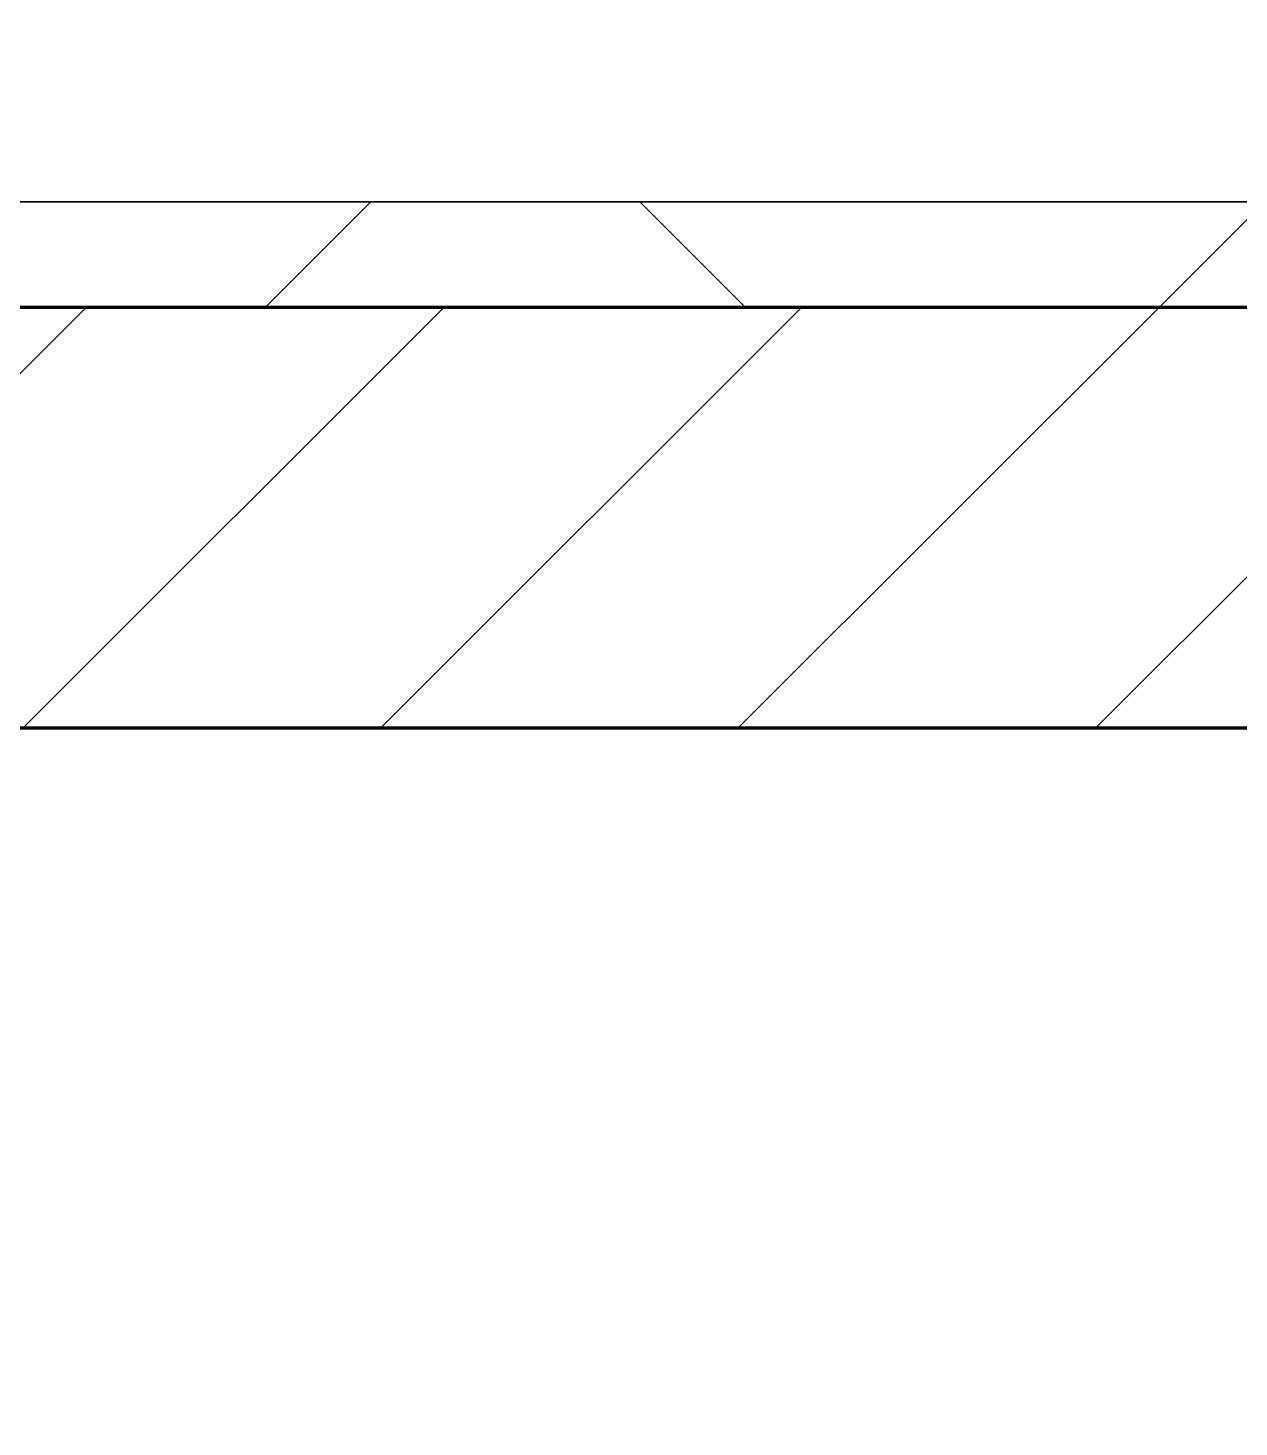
# Model space of a CAD drawing. Header units: millimetres. Extents: x -678720 to -601931, y -306 to 39239.
# Drawn here: x -667594 to -667019, y 3597 to 4262 of the extents above; entities that cross this region are included whole.
import ezdxf
from ezdxf.xclip import XClip

# ---------------------------------------------------------------- set-up
doc = ezdxf.new("R2010")
doc.units = ezdxf.units.MM
doc.header["$XCLIPFRAME"] = 0
for name, color, linetype, lineweight in [('A-GLAZ-CURT', 2, 'Continuous', 9), ('A-WALL', 5, 'Continuous', 35), ('A-WALL-FNSH', 2, 'Continuous', 35), ('A-WALL-PATT', 1, 'Continuous', 35)]:
    doc.layers.add(name, color=color, linetype=linetype, lineweight=lineweight)
doc.layers.add('A11_ALU.SOLID SHEET', color=2, linetype='Continuous')

# ---------------------------------------------------------------- blocks, each defined once
blk = doc.blocks.new('PPLS-PP19_Custom Tile Pattern - Custom Tile Pattern-V106-4234-01 ENLARGED MULTI-PURPOSE LEVEL - REFLECTED CEILING PLAN - SHEET 5')
at = {"layer": 'A-GLAZ-CURT'}
for p, q in [((-300, 0), (300, 0)), ((300, 0), (-300, 0)), ((230.06, 0), (300, 0)), ((-300, -50), (300, -50)), ((300, -50), (-300, -50))]:
    blk.add_line(p, q, dxfattribs=at)
for points, knots in [([(300, 0), (286.53, 0), (254.22, 0), (207.11, 0), (177.41, 0), (159.34, 0), (158.33, 0), (158.3, 0)], [-285.253232, -285.253232, -285.253232, -285.253232, -244.693688, -187.987675, -143.776725, -129.632772, -123.352749, -123.352749, -123.352749, -123.352749]), ([(171.51, 0), (176.48, 0), (193.23, 0), (201.73, 0), (208.81, 0), (213.9, 0), (241.96, 0), (266.73, 0), (281.71, 0), (291.71, 0), (296.52, 0), (297.86, 0), (298.09, 0)], [-7971.819559, -7971.819559, -7971.819559, -7971.819559, -7784.112253, -7606.717214, -7289.299508, -7042.621073, -6582.165592, -6068.460911, -5766.029927, -5566.724884, -5280.360606, -5199.253518, -5199.253518, -5199.253518, -5199.253518]), ([(300, 0), (288.22, 0), (262, 0), (230.43, 0), (219.94, 0), (219.02, 0)], [-12528.858583, -12528.858583, -12528.858583, -12528.858583, -11905.454923, -11162.864862, -10856.732305, -10856.732305, -10856.732305, -10856.732305]), ([(284.76, 0), (284.76, 0), (285.09, 0), (287.47, 0), (293.59, 0), (297.76, 0), (300, 0)], [-4110.630118, -4110.630118, -4110.630118, -4110.630118, -4053.389046, -3959.664717, -3862.421465, -3746.95702, -3746.95702, -3746.95702, -3746.95702]), ([(297.38, 0), (295.84, 0), (291.62, 0), (285.38, 0), (284.87, 0)], [-4803.172655, -4803.172655, -4803.172655, -4803.172655, -4358.271401, -4143.037883, -4143.037883, -4143.037883, -4143.037883])]:
    blk.add_open_spline(points, degree=3, knots=knots, dxfattribs=at)
blk = doc.blocks.new('PPLS-PP19_Custom Tile Pattern - Custom Tile Pattern-V107-4234-01 ENLARGED MULTI-PURPOSE LEVEL - REFLECTED CEILING PLAN - SHEET 5')
at = {"layer": 'A-GLAZ-CURT'}
for p, q in [((-300, 0), (300, 0)), ((300, 0), (-300, 0)), ((-293.07, 0), (-275.75, 0)), ((-275.75, 0), (-293.07, 0)), ((-222.32, 0), (-218.66, 0)), ((-218.66, 0), (-222.32, 0)), ((-218.23, 0), (-205, 0)), ((-205, 0), (-218.23, 0)), ((195.99, 0), (213.31, 0)), ((213.31, 0), (195.99, 0)), ((230.06, 0), (300, 0)), ((-300, -50), (300, -50)), ((300, -50), (-300, -50))]:
    blk.add_line(p, q, dxfattribs=at)
at = {"layer": 'A-GLAZ-CURT', "flags": 128}
for points in [[(-300, 0), (-291.56, 0), (-283.3, 0), (-275.2, 0), (-267.26, 0), (-259.45, 0), (-251.77, 0), (-244.2, 0), (-236.74, 0), (-229.36, 0), (-222.06, 0), (-214.83, 0), (-207.71, 0), (-200.76, 0), (-194.02, 0), (-187.54, 0), (-181.38, 0), (-175.58, 0), (-170.25, 0), (-165.64, 0), (-162.01, 0), (-159.53, 0), (-157.46, 0), (-154.52, 0), (-149.42, 0), (-141.84, 0), (-132.81, 0), (-126.08, 0)], [(-125.17, 0), (-128.55, 0), (-134.16, 0), (-140.03, 0), (-145.5, 0), (-150.63, 0), (-155.53, 0), (-160.27, 0), (-164.95, 0), (-169.65, 0), (-174.47, 0), (-179.49, 0), (-184.81, 0), (-190.44, 0), (-196.37, 0), (-202.58, 0), (-209.04, 0), (-215.73, 0), (-222.63, 0), (-229.72, 0), (-236.97, 0), (-244.39, 0), (-251.96, 0), (-259.67, 0), (-267.51, 0), (-275.48, 0), (-283.55, 0), (-291.73, 0), (-300, 0)]]:
    blk.add_lwpolyline(points, dxfattribs=at)
at = {"layer": 'A-GLAZ-CURT'}
for points, knots in [([(-300, 0), (-284.65, 0), (-236.57, 0), (-174.61, 0), (-129.95, 0), (-110.8, 0), (-99.5, 0), (-91.46, 0)], [-5323.127839, -5323.127839, -5323.127839, -5323.127839, -4502.809032, -2700.551212, -1002.059161, -460.363443, 0, 0, 0, 0]), ([(-152.67, 0), (-171.19, 0), (-210.79, 0), (-262.56, 0), (-294.48, 0), (-300, 0)], [-16636.165947, -16636.165947, -16636.165947, -16636.165947, -15131.813646, -13729.592194, -13439.944408, -13439.944408, -13439.944408, -13439.944408]), ([(-218.21, 0), (-224.36, 0), (-236.26, 0), (-255.22, 0), (-262.59, 0), (-264.9, 0), (-265.4, 0)], [-1182.137915, -1182.137915, -1182.137915, -1182.137915, -858.079193, -543.655514, -208.940337, 0, 0, 0, 0]), ([(-258.6, 0), (-257.91, 0), (-254.26, 0), (-241.25, 0), (-228.24, 0), (-220.2, 0), (-219.1, 0)], [-5722.54675, -5722.54675, -5722.54675, -5722.54675, -5657.471696, -5413.335975, -5017.494783, -4954.41967, -4954.41967, -4954.41967, -4954.41967]), ([(-133.82, 0), (-135.51, 0), (-137.8, 0), (-149.31, 0), (-162.01, 0), (-177.91, 0), (-199.46, 0), (-216.65, 0), (-231.26, 0), (-233.46, 0), (-234, 0)], [-2731.647847, -2731.647847, -2731.647847, -2731.647847, -2418.507304, -2308.929706, -2113.765672, -1763.376603, -1422.553702, -978.033455, -846.069444, -682.911962, -682.911962, -682.911962, -682.911962]), ([(-233.49, 0), (-233.44, 0), (-232.38, 0), (-230.74, 0), (-225.3, 0), (-223.63, 0)], [-455.274641, -455.274641, -455.274641, -455.274641, -440.605512, -119.536984, 0, 0, 0, 0]), ([(-218.24, 0), (-215.15, 0), (-204.12, 0), (-188.58, 0), (-169.12, 0), (-158.12, 0), (-152.29, 0)], [-5346.850737, -5346.850737, -5346.850737, -5346.850737, -5161.076232, -4739.070012, -4465.409639, -4154.080255, -4154.080255, -4154.080255, -4154.080255]), ([(-137.88, 0), (-140.56, 0), (-147.66, 0), (-147.69, 0), (-158.72, 0), (-174.02, 0), (-185.59, 0), (-202.81, 0), (-213.56, 0), (-217.46, 0)], [-3187.727384, -3187.727384, -3187.727384, -3187.727384, -2919.378265, -2477.344047, -2237.412286, -2029.680487, -1755.085331, -1400.429864, -1195.397769, -1195.397769, -1195.397769, -1195.397769]), ([(-217.07, 0), (-215.6, 0), (-211.14, 0), (-200.2, 0), (-185.8, 0), (-171.77, 0), (-158.7, 0), (-157.22, 0)], [-4916.013316, -4916.013316, -4916.013316, -4916.013316, -4832.723979, -4666.091899, -4349.945572, -4000.813434, -3840.635403, -3840.635403, -3840.635403, -3840.635403]), ([(-86.78, 0), (-99.82, 0), (-121.1, 0), (-146.27, 0), (-152.29, 0)], [-18766.980307, -18766.980307, -18766.980307, -18766.980307, -17136.203329, -16646.574146, -16646.574146, -16646.574146, -16646.574146]), ([(-152.29, 0), (-150.98, 0), (-147.68, 0), (-143.57, 0), (-138.62, 0)], [-3493.133875, -3493.133875, -3493.133875, -3493.133875, -3371.022232, -3227.460399, -3227.460399, -3227.460399, -3227.460399]), ([(-152.01, 0), (-146.22, 0), (-136.84, 0), (-127.33, 0), (-124.19, 0), (-123.43, 0), (-123.28, 0)], [-4149.119819, -4149.119819, -4149.119819, -4149.119819, -3839.893365, -3647.167523, -3488.92562, -3439.852845, -3439.852845, -3439.852845, -3439.852845]), ([(-118.78, 0), (-121.86, 0), (-126.28, 0), (-136.96, 0), (-147.46, 0), (-150.03, 0), (-150.57, 0)], [-5938.474035, -5938.474035, -5938.474035, -5938.474035, -5700.061948, -5508.838257, -5298.784692, -5196.16478, -5196.16478, -5196.16478, -5196.16478]), ([(-150.34, 0), (-150.07, 0), (-147.75, 0), (-142.6, 0), (-127.26, 0), (-107.3, 0), (-90.42, 0), (-75.26, 0), (-68.41, 0), (-65.12, 0), (-63.63, 0)], [-4948.728362, -4948.728362, -4948.728362, -4948.728362, -4883.323924, -4440.880425, -4054.690705, -3793.097032, -3402.597032, -3144.956779, -3050.982048, -2969.237017, -2969.237017, -2969.237017, -2969.237017]), ([(-26.75, 0), (-27.82, 0), (-36.18, 0), (-53.55, 0), (-78.2, 0), (-110.94, 0), (-130.52, 0), (-147.74, 0), (-149.07, 0)], [-8718.362214, -8718.362214, -8718.362214, -8718.362214, -8532.293389, -8073.216054, -7508.296369, -7004.680444, -6449.282163, -6277.220794, -6277.220794, -6277.220794, -6277.220794]), ([(-148.23, 0), (-146.94, 0), (-140.15, 0), (-137.28, 0), (-133.93, 0), (-128.78, 0), (-126.5, 0)], [-6162.058746, -6162.058746, -6162.058746, -6162.058746, -6017.569127, -5560.701257, -5364.112219, -5231.017328, -5231.017328, -5231.017328, -5231.017328]), ([(-86.37, 0), (-91.51, 0), (-104.21, 0), (-122.65, 0), (-139.03, 0), (-146.11, 0), (-146.95, 0)], [-1677.311863, -1677.311863, -1677.311863, -1677.311863, -1374.161226, -945.742622, -741.901385, -489.130243, -489.130243, -489.130243, -489.130243]), ([(-146.69, 0), (-146.59, 0), (-145.49, 0), (-135.69, 0), (-128.29, 0), (-125.15, 0)], [-420.34245, -420.34245, -420.34245, -420.34245, -406.956646, -290.263673, 0, 0, 0, 0]), ([(-127.41, 0), (-131.63, 0), (-133.16, 0), (-134.09, 0), (-134.15, 0)], [-8540.990293, -8540.990293, -8540.990293, -8540.990293, -8266.114998, -8246.473386, -8246.473386, -8246.473386, -8246.473386]), ([(-134.15, 0), (-133.32, 0), (-130.31, 0), (-117.33, 0), (-92.04, 0), (-74.02, 0), (-62.74, 0), (-60.36, 0), (-59.97, 0)], [-7657.439573, -7657.439573, -7657.439573, -7657.439573, -7293.749979, -6839.55839, -6236.997189, -5713.340575, -5140.470607, -5006.787413, -5006.787413, -5006.787413, -5006.787413]), ([(-120.13, 0), (-120.14, 0), (-120.24, 0), (-121.3, 0), (-129.25, 0), (-133.82, 0)], [-2933.992132, -2933.992132, -2933.992132, -2933.992132, -2920.575025, -2840.280255, -2731.647847, -2731.647847, -2731.647847, -2731.647847]), ([(-113.43, 0), (-113.44, 0), (-113.96, 0), (-119.73, 0), (-125.43, 0), (-127.03, 0), (-127.41, 0)], [-328.499627, -328.499627, -328.499627, -328.499627, -282.672656, -98.539552, -24.539552, 0, 0, 0, 0]), ([(-126.5, 0), (-122.44, 0), (-108.71, 0), (-86.68, 0), (-63.44, 0), (-54.4, 0), (-48.53, 0), (-33.47, 0), (-26.03, 0), (-21.22, 0)], [-5231.017328, -5231.017328, -5231.017328, -5231.017328, -4994.692869, -4542.524482, -4008.285538, -3689.699207, -3546.54457, -3315.260113, -2989.152759, -2989.152759, -2989.152759, -2989.152759]), ([(-125.15, 0), (-124.93, 0), (-121.96, 0), (-113.01, 0), (-98.9, 0), (-85.29, 0), (-71.67, 0), (-65.93, 0), (-65.07, 0)], [-3362.7396, -3362.7396, -3362.7396, -3362.7396, -3342.215224, -3074.362186, -2902.289527, -2605.247022, -2322.099534, -2241.8264, -2241.8264, -2241.8264, -2241.8264]), ([(-122.08, 0), (-122.01, 0), (-121.69, 0), (-121.2, 0), (-120.88, 0)], [-3136.336417, -3136.336417, -3136.336417, -3136.336417, -3110.304437, -3035.164275, -3035.164275, -3035.164275, -3035.164275]), ([(-36.33, 0), (-36.43, 0), (-37.27, 0), (-45.02, 0), (-46.13, 0), (-60.59, 0), (-81.23, 0), (-99.51, 0), (-114.02, 0), (-117.28, 0), (-118.78, 0)], [-1855.773136, -1855.773136, -1855.773136, -1855.773136, -1810.870157, -1672.078046, -1405.135169, -1060.00838, -740.068933, -229.489605, -116.330425, 0, 0, 0, 0]), ([(-117.74, 0), (-117.19, 0), (-114.78, 0), (-113.43, 0), (-113.43, 0)], [-821.249067, -821.249067, -821.249067, -821.249067, -394.672656, -330.879064, -330.879064, -330.879064, -330.879064]), ([(-86.37, 0), (-94.76, 0), (-108.15, 0), (-116.56, 0), (-117.56, 0)], [-2120.81667, -2120.81667, -2120.81667, -2120.81667, -1433.981041, -985.49888, -985.49888, -985.49888, -985.49888]), ([(-115.82, 0), (-114.96, 0), (-110.41, 0), (-96.78, 0), (-71.33, 0), (-46.06, 0), (-26.05, 0), (-20.53, 0)], [-5724.064692, -5724.064692, -5724.064692, -5724.064692, -5430.283136, -5103.229623, -4799.173296, -4065.652676, -3775.446925, -3775.446925, -3775.446925, -3775.446925]), ([(-86.37, 0), (-89.73, 0), (-98.52, 0), (-112.01, 0), (-114.94, 0), (-115.63, 0)], [-966.210597, -966.210597, -966.210597, -966.210597, -789.402658, -501.969187, -243.577221, -243.577221, -243.577221, -243.577221]), ([(-91.46, 0), (-90.09, 0), (-88.39, 0), (-86.63, 0), (-86.38, 0)], [-19832.387487, -19832.387487, -19832.387487, -19832.387487, -19753.885894, -19740.562241, -19740.562241, -19740.562241, -19740.562241]), ([(-72.93, 0), (-75.51, 0), (-80.06, 0), (-85.16, 0), (-86.36, 0)], [-19442.345229, -19442.345229, -19442.345229, -19442.345229, -18935.241197, -18784.494472, -18784.494472, -18784.494472, -18784.494472]), ([(-63.96, 0), (-64.13, 0), (-72.5, 0), (-80.63, 0), (-86.16, 0)], [-2171.769325, -2171.769325, -2171.769325, -2171.769325, -2007.031671, -1681.3698, -1681.3698, -1681.3698, -1681.3698]), ([(-86.09, 0), (-82.34, 0), (-77.13, 0), (-72.73, 0), (-72.64, 0), (-72.64, 0)], [-19735.532288, -19735.532288, -19735.532288, -19735.532288, -19541.04734, -19478.625389, -19471.062469, -19471.062469, -19471.062469, -19471.062469]), ([(9.32, 0), (9.08, 0), (7.65, 0), (2.57, 0), (-12.23, 0), (-25.64, 0), (-40, 0), (-56.24, 0), (-72.02, 0), (-81.45, 0), (-85.91, 0)], [-2922.926651, -2922.926651, -2922.926651, -2922.926651, -2882.788014, -2720.818881, -2518.50168, -2125.455881, -1792.521578, -1466.981642, -1208.454564, -974.308884, -974.308884, -974.308884, -974.308884]), ([(-36.62, 0), (-36.62, 0), (-40.35, 0), (-44.32, 0), (-58.97, 0), (-76.45, 0), (-85.13, 0), (-85.84, 0)], [-4069.478503, -4069.478503, -4069.478503, -4069.478503, -3858.647035, -3538.256648, -2842.901703, -2193.204658, -2135.247573, -2135.247573, -2135.247573, -2135.247573]), ([(-29.03, 0), (-33.97, 0), (-43.74, 0), (-56.37, 0), (-71.66, 0), (-77.83, 0), (-82.66, 0), (-83.28, 0), (-83.28, 0)], [-2680.714891, -2680.714891, -2680.714891, -2680.714891, -2413.671296, -2161.752162, -2006.592567, -1646.621388, -1424.436217, -1393.971743, -1393.971743, -1393.971743, -1393.971743]), ([(-83.28, 0), (-83.28, 0), (-82.91, 0), (-76.14, 0), (-62.97, 0), (-48.14, 0), (-36.49, 0), (-33.57, 0), (-29.94, 0), (-28.57, 0)], [-1393.4169, -1393.4169, -1393.4169, -1393.4169, -1353.722004, -1274.333717, -1073.56893, -651.549973, -296.515819, -83.513472, 0, 0, 0, 0]), ([(-66.39, 0), (-66.39, 0), (-63.63, 0), (-53.63, 0), (-34.42, 0), (-29.82, 0), (-29.19, 0)], [-2493.31794, -2493.31794, -2493.31794, -2493.31794, -2315.303971, -1809.437387, -963.711516, -666.19313, -666.19313, -666.19313, -666.19313]), ([(31.18, 0), (25.97, 0), (11.99, 0), (-16.92, 0), (-47.42, 0), (-65.77, 0), (-66.37, 0), (-66.38, 0)], [-4496.803627, -4496.803627, -4496.803627, -4496.803627, -4222.080604, -3745.412743, -2981.410125, -2542.574734, -2498.224237, -2498.224237, -2498.224237, -2498.224237]), ([(-63.63, 0), (-61.49, 0), (-57.39, 0), (-54.49, 0), (-45.2, 0), (-40.79, 0), (-40.46, 0), (-40.44, 0)], [-2969.237017, -2969.237017, -2969.237017, -2969.237017, -2851.217951, -2734.127174, -2474.780881, -2410.990208, -2350.645972, -2350.645972, -2350.645972, -2350.645972]), ([(-58.83, 0), (-58.37, 0), (-57.29, 0), (-54.23, 0), (-46.33, 0), (-42.62, 0), (-41.76, 0)], [-4859.52896, -4859.52896, -4859.52896, -4859.52896, -4680.891996, -4469.85053, -4321.566175, -4270.495146, -4270.495146, -4270.495146, -4270.495146]), ([(-51.83, 0), (-51.83, 0), (-51.78, 0), (-47.4, 0), (-46.01, 0), (-40.22, 0), (-36.78, 0)], [-632.814994, -632.814994, -632.814994, -632.814994, -627.965721, -508.377888, -260.442412, 0, 0, 0, 0]), ([(-21.25, 0), (-25.61, 0), (-32.81, 0), (-44.85, 0), (-51.43, 0), (-51.79, 0)], [-1290.787923, -1290.787923, -1290.787923, -1290.787923, -1039.307308, -819.71621, -644.910881, -644.910881, -644.910881, -644.910881]), ([(-41.76, 0), (-39.9, 0), (-37.72, 0), (-36.92, 0), (-36.77, 0)], [-4270.495146, -4270.495146, -4270.495146, -4270.495146, -4161.040818, -4106.245333, -4106.245333, -4106.245333, -4106.245333]), ([(-36.78, 0), (-32.43, 0), (-19.22, 0), (7.61, 0), (31.27, 0), (44.6, 0)], [-6191.144455, -6191.144455, -6191.144455, -6191.144455, -5862.463379, -5340.621928, -4643.358341, -4643.358341, -4643.358341, -4643.358341]), ([(-36.29, 0), (-36.29, 0), (-34.66, 0), (-28.88, 0), (-26.95, 0), (-26.54, 0)], [-9150.272121, -9150.272121, -9150.272121, -9150.272121, -9057.163041, -8919.836787, -8834.607043, -8834.607043, -8834.607043, -8834.607043]), ([(30.82, 0), (29.27, 0), (20.14, 0), (3.54, 0), (-16.58, 0), (-34.76, 0), (-36.04, 0)], [-10462.034656, -10462.034656, -10462.034656, -10462.034656, -10363.088938, -9884.23066, -9424.652049, -9182.880979, -9182.880979, -9182.880979, -9182.880979]), ([(-33.34, 0), (-33.34, 0), (-32.93, 0), (-31.16, 0), (-30.52, 0)], [-2415.024266, -2415.024266, -2415.024266, -2415.024266, -2357.633367, -2323.618664, -2323.618664, -2323.618664, -2323.618664]), ([(45.21, 0), (44.06, 0), (37.17, 0), (24.74, 0), (2.64, 0), (-17.84, 0), (-30.57, 0), (-31.82, 0), (-32, 0)], [-4163.150107, -4163.150107, -4163.150107, -4163.150107, -4098.545751, -3766.694881, -3333.063701, -2994.501669, -2698.150104, -2614.070998, -2614.070998, -2614.070998, -2614.070998]), ([(-30.76, 0), (-30.73, 0), (-30.14, 0), (-26.08, 0), (-20.98, 0)], [-54176.191683, -54176.191683, -54176.191683, -54176.191683, -54157.274271, -53832.391596, -53832.391596, -53832.391596, -53832.391596]), ([(-30.52, 0), (-27.11, 0), (-24.15, 0), (-20.82, 0), (-20.6, 0)], [-2323.618664, -2323.618664, -2323.618664, -2323.618664, -2142.497158, -2129.983776, -2129.983776, -2129.983776, -2129.983776]), ([(-20.43, 0), (-22.49, 0), (-26.38, 0), (-29.52, 0), (-30.21, 0)], [-54731.543311, -54731.543311, -54731.543311, -54731.543311, -54461.685999, -54290.791712, -54290.791712, -54290.791712, -54290.791712]), ([(8.33, 0), (8.19, 0), (7.18, 0), (0.32, 0), (-13.89, 0), (-24.92, 0), (-29.03, 0)], [-3574.286521, -3574.286521, -3574.286521, -3574.286521, -3526.962355, -3285.499107, -2903.012179, -2680.714891, -2680.714891, -2680.714891, -2680.714891]), ([(-28.98, 0), (-28.66, 0), (-27.39, 0), (-24.45, 0), (-22.56, 0)], [-166.548282, -166.548282, -166.548282, -166.548282, -102.06493, 0, 0, 0, 0]), ([(-28.57, 0), (-26.93, 0), (-20.29, 0), (-11.45, 0), (2.08, 0), (13.15, 0), (21.24, 0), (24.62, 0), (24.72, 0), (24.72, 0)], [-5361.429781, -5361.429781, -5361.429781, -5361.429781, -5261.36855, -5050.479954, -4785.90057, -4596.498881, -4445.288762, -4384.376941, -4376.041937, -4376.041937, -4376.041937, -4376.041937]), ([(-22.56, 0), (-20.27, 0), (-17.03, 0), (-11.36, 0), (-7.66, 0), (-6.6, 0), (-6.44, 0)], [-56468.192263, -56468.192263, -56468.192263, -56468.192263, -56344.022017, -56303.229861, -56166.290093, -56124.392176, -56124.392176, -56124.392176, -56124.392176]), ([(-20.48, 0), (-19.32, 0), (-17.58, 0), (-15.75, 0), (-15.19, 0)], [-53821.754687, -53821.754687, -53821.754687, -53821.754687, -53749.15266, -53717.791567, -53717.791567, -53717.791567, -53717.791567]), ([(76.63, 0), (74.8, 0), (67.65, 0), (53.52, 0), (37, 0), (24.07, 0), (12.82, 0), (-2.62, 0), (-15.01, 0), (-20.48, 0)], [-3095.572228, -3095.572228, -3095.572228, -3095.572228, -2950.589685, -2634.532728, -2313.748533, -2106.613311, -1925.670641, -1617.263037, -1305.430889, -1305.430889, -1305.430889, -1305.430889]), ([(-20.48, 0), (-18.87, 0), (-10.61, 0), (8.61, 0), (15.02, 0), (22.91, 0), (31, 0), (39.04, 0), (51.19, 0), (58.74, 0), (61.34, 0), (61.45, 0)], [-2972.566463, -2972.566463, -2972.566463, -2972.566463, -2864.387349, -2439.246196, -2084.094819, -1956.422387, -1818.904206, -1645.594513, -1443.202566, -1228.752106, -1120.932285, -1120.932285, -1120.932285, -1120.932285]), ([(-20.45, 0), (-13.31, 0), (6.22, 0), (22.06, 0), (37.44, 0), (45.92, 0), (57.76, 0), (64.47, 0), (72.74, 0), (75.22, 0), (76.03, 0), (76.21, 0)], [-2127.098368, -2127.098368, -2127.098368, -2127.098368, -1716.209403, -1206.526904, -1089.329421, -901.315459, -753.071572, -495.328968, -421.953223, -334.951786, -290.452333, -290.452333, -290.452333, -290.452333]), ([(-20.45, 0), (-16.94, 0), (-7.82, 0), (4.23, 0), (9.64, 0), (10.14, 0), (10.18, 0)], [-3773.968129, -3773.968129, -3773.968129, -3773.968129, -3589.737505, -3285.047089, -3066.359526, -3044.715262, -3044.715262, -3044.715262, -3044.715262]), ([(-13, 0), (-14.35, 0), (-16.4, 0), (-19.73, 0), (-20.03, 0)], [-55207.591944, -55207.591944, -55207.591944, -55207.591944, -54789.006179, -54749.191828, -54749.191828, -54749.191828, -54749.191828]), ([(-15.19, 0), (-13.07, 0), (7.48, 0), (42.82, 0), (79.54, 0), (102.59, 0), (111.35, 0)], [-461.142613, -461.142613, -461.142613, -461.142613, -429.606584, -390.253598, -346.313304, -319.001686, -319.001686, -319.001686, -319.001686]), ([(-6.54, 0), (-6.73, 0), (-7.2, 0), (-7.6, 0), (-7.79, 0)], [-56009.792147, -56009.792147, -56009.792147, -56009.792147, -55949.290093, -55895.192118, -55895.192118, -55895.192118, -55895.192118]), ([(-2.63, 0), (-2.47, 0), (-1.22, 0), (4.92, 0), (15.97, 0), (22.54, 0), (24.49, 0)], [-226.825321, -226.825321, -226.825321, -226.825321, -220.269177, -206.416616, -198.214427, -187.717507, -187.717507, -187.717507, -187.717507]), ([(103.09, 0), (101.08, 0), (86.31, 0), (63.34, 0), (35.84, 0), (12, 0), (3.08, 0), (-1.67, 0), (-2.25, 0)], [-375.435014, -375.435014, -375.435014, -375.435014, -369.147452, -330.153101, -307.516438, -285.83788, -246.234814, -234.646884, -234.646884, -234.646884, -234.646884]), ([(24.69, 0), (24.54, 0), (20.99, 0), (15.48, 0), (10.8, 0), (9.63, 0)], [-4368.572414, -4368.572414, -4368.572414, -4368.572414, -4306.476363, -4080.000647, -3772.857994, -3772.857994, -3772.857994, -3772.857994]), ([(18.16, 0), (19.15, 0), (24.25, 0), (25.66, 0), (26.12, 0)], [-5700.113719, -5700.113719, -5700.113719, -5700.113719, -5554.232259, -5302.431367, -5302.431367, -5302.431367, -5302.431367]), ([(110.97, 0), (108.77, 0), (103.7, 0), (92.38, 0), (85.59, 0), (74.4, 0), (62.26, 0), (51.85, 0), (43.81, 0), (29.53, 0), (20.67, 0), (18.85, 0), (18.16, 0)], [-7977.04013, -7977.04013, -7977.04013, -7977.04013, -7723.759874, -7531.75727, -7135.649961, -6924.452779, -6738.82075, -6548.303034, -6314.283804, -6135.05769, -5972.647715, -5832.674503, -5832.674503, -5832.674503, -5832.674503]), ([(27.44, 0), (27.9, 0), (29.54, 0), (36.16, 0), (42, 0), (45.26, 0)], [-5037.309798, -5037.309798, -5037.309798, -5037.309798, -4887.603822, -4705.298446, -4507.066662, -4507.066662, -4507.066662, -4507.066662]), ([(27.89, 0), (29.09, 0), (33.07, 0), (40.84, 0), (45.46, 0)], [-147.777612, -147.777612, -147.777612, -147.777612, -135.792042, -120.792024, -120.792024, -120.792024, -120.792024]), ([(53.18, 0), (53.06, 0), (52.22, 0), (44.99, 0), (36.46, 0), (30.82, 0)], [-622.740158, -622.740158, -622.740158, -622.740158, -566.066452, -360.610861, 0, 0, 0, 0]), ([(136.44, 0), (121.66, 0), (86.93, 0), (51.16, 0), (31.18, 0)], [-106.750556, -106.750556, -106.750556, -106.750556, -59.610984, 0, 0, 0, 0]), ([(111.39, 0), (109.31, 0), (96.29, 0), (76.86, 0), (57.82, 0), (46.51, 0), (41.18, 0), (36.02, 0), (35.54, 0), (35.54, 0)], [-410.518877, -410.518877, -410.518877, -410.518877, -401.860199, -357.622665, -341.267687, -334.000314, -326.15566, -319.318397, -317.489778, -317.489778, -317.489778, -317.489778]), ([(36.29, 0), (37.77, 0), (48.82, 0), (64.79, 0), (89.22, 0), (104.92, 0), (110.97, 0)], [-314.598523, -314.598523, -314.598523, -314.598523, -305.899624, -287.17622, -249.500363, -218.659988, -218.659988, -218.659988, -218.659988]), ([(45.47, 0), (47.93, 0), (57.3, 0), (71.67, 0), (84.83, 0), (86.01, 0), (92.51, 0), (94.33, 0)], [-4502.900369, -4502.900369, -4502.900369, -4502.900369, -4353.683244, -3960.84581, -3759.045785, -3336.541051, -2783.776468, -2783.776468, -2783.776468, -2783.776468]), ([(70.61, 0), (66.16, 0), (57.12, 0), (48.28, 0), (45.47, 0)], [-4647.237329, -4647.237329, -4647.237329, -4647.237329, -4326.416877, -4168.08253, -4168.08253, -4168.08253, -4168.08253]), ([(45.48, 0), (46.53, 0), (56.71, 0), (70.92, 0), (82.12, 0), (83.66, 0)], [-4627.980727, -4627.980727, -4627.980727, -4627.980727, -4573.028122, -4094.177415, -3869.465285, -3869.465285, -3869.465285, -3869.465285]), ([(46.36, 0), (46.77, 0), (53.59, 0), (71.92, 0), (95.56, 0), (108.13, 0), (111.38, 0)], [-119.819685, -119.819685, -119.819685, -119.819685, -118.513713, -97.899267, -63.759246, -52.946821, -52.946821, -52.946821, -52.946821]), ([(61.47, 0), (61.47, 0), (61.21, 0), (54.61, 0), (53.71, 0), (53.56, 0)], [-1113.311073, -1113.311073, -1113.311073, -1113.311073, -1096.402191, -891.204116, -747.28819, -747.28819, -747.28819, -747.28819]), ([(76.22, 0), (75.58, 0), (73.64, 0), (71.05, 0), (70.61, 0)], [-193.634889, -193.634889, -193.634889, -193.634889, -31.537676, 0, 0, 0, 0]), ([(94.4, 0), (94.4, 0), (94.64, 0), (99.11, 0), (105.84, 0), (110.31, 0), (111.4, 0)], [-2348.345796, -2348.345796, -2348.345796, -2348.345796, -2310.419338, -2233.599744, -2052.234781, -1991.448792, -1991.448792, -1991.448792, -1991.448792]), ([(111.47, 0), (110.69, 0), (109.06, 0), (105.66, 0), (105.23, 0), (105.23, 0)], [-9085.747447, -9085.747447, -9085.747447, -9085.747447, -9012.77275, -8966.157302, -8929.495943, -8929.495943, -8929.495943, -8929.495943]), ([(105.26, 0), (105.52, 0), (108.26, 0), (110.05, 0), (110.63, 0)], [-8920.561005, -8920.561005, -8920.561005, -8920.561005, -8814.835624, -8749.011755, -8749.011755, -8749.011755, -8749.011755]), ([(111.39, 0), (120.25, 0), (129.29, 0), (138.28, 0), (138.53, 0)], [-318.959936, -318.959936, -318.959936, -318.959936, -291.370682, -290.5735, -290.5735, -290.5735, -290.5735]), ([(168.37, 0), (167.68, 0), (162.47, 0), (147.97, 0), (122.96, 0), (111.41, 0)], [-543.375029, -543.375029, -543.375029, -543.375029, -530.793311, -458.593899, -410.537058, -410.537058, -410.537058, -410.537058]), ([(111.41, 0), (115.91, 0), (127.04, 0), (132.42, 0), (134.6, 0)], [-217.912435, -217.912435, -217.912435, -217.912435, -194.761443, -152.241002, -152.241002, -152.241002, -152.241002]), ([(129.02, 0), (129.02, 0), (124.41, 0), (122.35, 0), (117.09, 0), (113.28, 0), (111.42, 0)], [-35.386604, -35.386604, -35.386604, -35.386604, -31.430235, -22.807238, -15.488593, -9.052765, -9.052765, -9.052765, -9.052765]), ([(114.39, 0), (114.2, 0), (113.44, 0), (112.35, 0), (111.44, 0)], [-8148.58938, -8148.58938, -8148.58938, -8148.58938, -8105.191388, -7995.238758, -7995.238758, -7995.238758, -7995.238758]), ([(111.57, 0), (114.19, 0), (122.07, 0), (139.94, 0), (158.58, 0), (171.64, 0), (176.5, 0)], [-1988.411763, -1988.411763, -1988.411763, -1988.411763, -1843.028543, -1530.39897, -1095.004608, -795.364705, -795.364705, -795.364705, -795.364705]), ([(157.9, 0), (156.77, 0), (151.67, 0), (143.29, 0), (134.04, 0), (126.24, 0), (118.6, 0), (114.86, 0), (112.97, 0), (111.67, 0)], [-10292.955006, -10292.955006, -10292.955006, -10292.955006, -10098.273015, -9847.788484, -9677.714971, -9567.007022, -9453.21225, -9220.200448, -9092.110255, -9092.110255, -9092.110255, -9092.110255]), ([(112.31, 0), (116.23, 0), (121.57, 0), (128.63, 0), (128.95, 0)], [-51.921864, -51.921864, -51.921864, -51.921864, -39.050993, -35.895543, -35.895543, -35.895543, -35.895543]), ([(128.58, 0), (128.8, 0), (130.16, 0), (139.26, 0), (152.67, 0), (161.24, 0), (162.19, 0), (162.75, 0)], [-633.326174, -633.326174, -633.326174, -633.326174, -627.736123, -618.981161, -602.094757, -592.980799, -581.414464, -581.414464, -581.414464, -581.414464]), ([(137.1, 0), (136, 0), (133.64, 0), (129.87, 0), (129.11, 0)], [-670.405967, -670.405967, -670.405967, -670.405967, -651.020627, -640.742133, -640.742133, -640.742133, -640.742133]), ([(177.35, 0), (174.42, 0), (169.88, 0), (161.95, 0), (161.28, 0), (158.35, 0), (157.85, 0), (157.77, 0)], [-11050.969451, -11050.969451, -11050.969451, -11050.969451, -10839.086983, -10768.332124, -10666.779182, -10580.760289, -10550.278881, -10550.278881, -10550.278881, -10550.278881]), ([(177.32, 0), (174.54, 0), (167.93, 0), (159.34, 0), (158.33, 0), (158.3, 0)], [-154.074148, -154.074148, -154.074148, -154.074148, -143.776725, -129.632772, -123.352749, -123.352749, -123.352749, -123.352749]), ([(159.07, 0), (159.13, 0), (160.84, 0), (165.21, 0), (171.7, 0), (175.83, 0), (176.43, 0)], [-115.643202, -115.643202, -115.643202, -115.643202, -114.681583, -87.660824, -65.295536, -61.676374, -61.676374, -61.676374, -61.676374]), ([(162.75, 0), (165.4, 0), (170.91, 0), (172.61, 0), (172.61, 0)], [-111.264224, -111.264224, -111.264224, -111.264224, -56.742688, -19.085662, -19.085662, -19.085662, -19.085662]), ([(177.38, 0), (176.2, 0), (173.78, 0), (169.67, 0), (168.99, 0)], [-8234.383511, -8234.383511, -8234.383511, -8234.383511, -8152.463617, -8069.855175, -8069.855175, -8069.855175, -8069.855175]), ([(171.51, 0), (176.48, 0), (193.23, 0), (201.73, 0), (208.81, 0), (213.9, 0), (241.96, 0), (266.73, 0), (281.71, 0), (291.71, 0), (296.52, 0), (297.86, 0), (298.09, 0)], [-7971.819559, -7971.819559, -7971.819559, -7971.819559, -7784.112253, -7606.717214, -7289.299508, -7042.621073, -6582.165592, -6068.460911, -5766.029927, -5566.724884, -5280.360606, -5199.253518, -5199.253518, -5199.253518, -5199.253518]), ([(177.25, 0), (180.41, 0), (187.82, 0), (208.82, 0), (219.42, 0), (230.06, 0)], [-60.048078, -60.048078, -60.048078, -60.048078, -41.623857, -24.459831, 0, 0, 0, 0]), ([(177.31, 0), (181.19, 0), (189.68, 0), (201.08, 0), (207.47, 0), (213.96, 0), (215.11, 0)], [-249.942192, -249.942192, -249.942192, -249.942192, -237.955587, -223.92608, -215.862851, -208.75215, -208.75215, -208.75215, -208.75215]), ([(177.35, 0), (181.33, 0), (188.44, 0), (193.62, 0), (194.69, 0), (194.79, 0)], [-777.820572, -777.820572, -777.820572, -777.820572, -529.74427, -295.064701, -265.121568, -265.121568, -265.121568, -265.121568]), ([(300, 0), (286.53, 0), (254.22, 0), (210.58, 0), (186.51, 0), (177.41, 0)], [-285.253232, -285.253232, -285.253232, -285.253232, -244.693688, -187.987675, -154.190936, -154.190936, -154.190936, -154.190936]), ([(215.22, 0), (214.62, 0), (210.55, 0), (203.98, 0), (190.31, 0), (180.83, 0), (177.83, 0)], [-203.825446, -203.825446, -203.825446, -203.825446, -198.527383, -184.406837, -162.427601, -152.286816, -152.286816, -152.286816, -152.286816]), ([(193.8, 0), (193.33, 0), (190.11, 0), (185.04, 0), (178.47, 0), (177.92, 0)], [-11665.349007, -11665.349007, -11665.349007, -11665.349007, -11565.880756, -11105.624034, -11064.926632, -11064.926632, -11064.926632, -11064.926632]), ([(247.1, 0), (246.76, 0), (245.04, 0), (238.34, 0), (226.56, 0), (221.1, 0), (200.27, 0), (185.02, 0), (178.24, 0)], [-9649.085549, -9649.085549, -9649.085549, -9649.085549, -9581.591397, -9406.094246, -9221.510254, -9016.44624, -8717.832359, -8253.978395, -8253.978395, -8253.978395, -8253.978395]), ([(300, 0), (288.22, 0), (262, 0), (230.43, 0), (219.94, 0), (219.02, 0)], [-12528.858583, -12528.858583, -12528.858583, -12528.858583, -11905.454923, -11162.864862, -10856.732305, -10856.732305, -10856.732305, -10856.732305]), ([(219.9, 0), (220.86, 0), (227.84, 0), (242.06, 0), (246.54, 0), (246.96, 0)], [-10670.940496, -10670.940496, -10670.940496, -10670.940496, -10511.382485, -9925.173265, -9834.877357, -9834.877357, -9834.877357, -9834.877357])]:
    blk.add_open_spline(points, degree=3, knots=knots, dxfattribs=at)
for points in [[(-223.63, 0), (-222.21, 0), (-220.65, 0), (-218.99, 0)], [(-39.84, 0), (-39.08, 0), (-38.11, 0), (-37.36, 0)], [(24.49, 0), (25.23, 0), (25.72, 0), (26.04, 0)], [(80.35, 0), (79.57, 0), (78.27, 0), (76.63, 0)], [(84.06, 0), (83.48, 0), (82.41, 0), (81.72, 0)], [(110.48, 0), (108.13, 0), (105.64, 0), (103.09, 0)], [(112.42, 0), (112.89, 0), (113.25, 0), (113.59, 0)], [(168.74, 0), (168.74, 0), (169.81, 0), (171.51, 0)], [(177.32, 0), (174.71, 0), (172.11, 0), (169.49, 0)], [(172.07, 0), (173.57, 0), (175.08, 0), (176.6, 0)], [(195.11, 0), (194.91, 0), (194.44, 0), (193.8, 0)]]:
    blk.add_open_spline(points, degree=3, dxfattribs=at)
blk = doc.blocks.new('*U321')
at = {"layer": 'A-GLAZ-CURT'}
for name, p in [('PPLS-PP19_Custom Tile Pattern - Custom Tile Pattern-V106-4234-01 ENLARGED MULTI-PURPOSE LEVEL - REFLECTED CEILING PLAN - SHEET 5', (-34865, -5100)), ('PPLS-PP19_Custom Tile Pattern - Custom Tile Pattern-V107-4234-01 ENLARGED MULTI-PURPOSE LEVEL - REFLECTED CEILING PLAN - SHEET 5', (-34265, -5100))]:
    blk.add_blockref(name, p, dxfattribs=at)
blk = doc.blocks.new('*U743')
blk.add_lwpolyline([(21173.36, -580), (28210, -580), (28210, -6849.96), (45954.15, -6849.96), (45954.15, 600), (82995.06, 600), (83086.47, 650), (90052, 650), (90392, 990), (103159.16, 990), (103159.16, 4990), (21173.36, 4990), (21173.36, 3485.45), (21203.36, 3485.45), (21203.36, 925.54), (21173.36, 925.54), (21173.36, -580)])

msp = doc.modelspace()

# ---------------------------------------------------------------- block references
at = {"layer": 'A11_ALU.SOLID SHEET'}
ref = msp.add_blockref('*U743', (-744682.37, 3579.02), dxfattribs=at)
XClip(ref).set_block_clipping_path([(69798.6834257276, -3885.5002684942), (120965.0023936313, 33679.9972602262)])

# ---------------------------------------------------------------- next in the draw order: hatches: boundary and pattern name
at = {"layer": 'A-WALL-PATT', "lineweight": 9}
h = msp.add_hatch(dxfattribs=at)
h.set_pattern_fill('FP_3', color=256, style=0, pattern_type=2)
h.set_pattern_definition([(45, (0, 0), (-212.13203, 212.13203), []), (135, (0, 0), (-212.13203, -212.13203), [])])
h.paths.add_polyline_path([(-661708.03, 4129.02), (-661758.03, 4179.02), (-674883.69, 4179.02), (-674883.69, 4129.02), (-662226.93, 4129.02)])
h = msp.add_hatch(dxfattribs=at)
h.set_pattern_fill('FP_2', color=256, style=0, pattern_type=2)
h.set_pattern_definition([(45, (0, 0), (-84.852814, 84.852814), [])])
h.paths.add_polyline_path([(-662226.93, 3929.02), (-661508.03, 3929.02), (-661708.03, 4129.02), (-674883.69, 4129.02), (-674883.69, 3929.02), (-663281.66, 3929.02)])

# ---------------------------------------------------------------- next in the draw order: linework, layer by layer
at = {"layer": 'A-WALL', "color": 7, "lineweight": 70}
for p, q in [((-674883.69, 4129.02), (-661708.03, 4129.02)), ((-661790.87, 3929.02), (-672727.37, 3929.02))]:
    msp.add_line(p, q, dxfattribs=at)
at = {"layer": 'A-WALL-FNSH', "color": 250}
for p, q in [((-674883.69, 4179.02), (-661758.03, 4179.02)), ((-661708.03, 4129.02), (-674883.69, 4129.02))]:
    msp.add_line(p, q, dxfattribs=at)

# ---------------------------------------------------------------- next in the draw order: block references
msp.add_blockref('*U321', (-633017.37, 9279.02))

doc.saveas('drawing.dxf')
